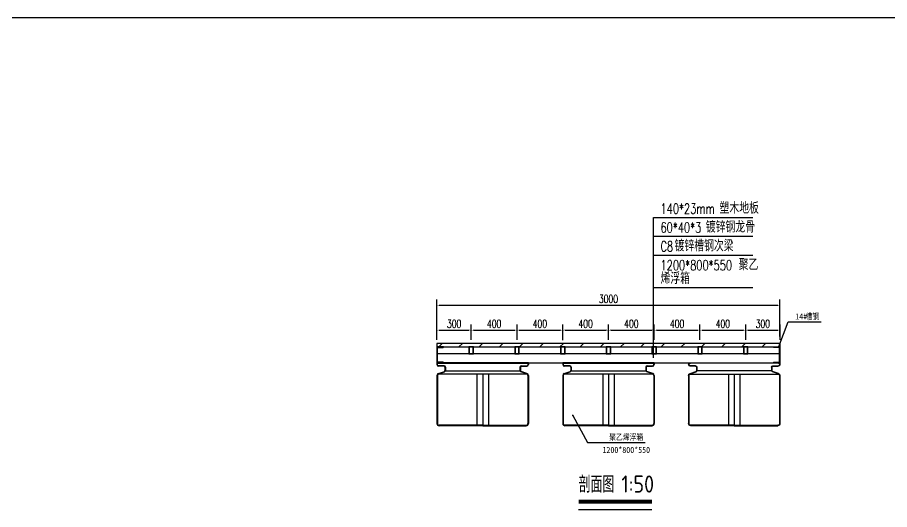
# Model space of a CAD drawing. Extents: x 1254079 to 1500931, y -102737 to 142253.
# Drawn here: x 1340856 to 1348483, y 28264 to 32566 of the extents above; entities that cross this region are included whole.
import ezdxf

# ---------------------------------------------------------------- set-up
doc = ezdxf.new("R2010")
doc.units = 0
doc.header["$LTSCALE"] = 1000
doc.header["$MEASUREMENT"] = 0
for name, color, linetype in [('14#槽钢', 3, 'Continuous'), ('DIM_LEAD', 3, 'Continuous'), ('DIM_SYMB', 3, 'Continuous'), ('PUB_DIM', 3, 'Continuous'), ('PUB_TEXT', 7, 'Continuous'), ('W-STEEL_FRAME钢架', 3, 'Continuous'), ('W-STEEL_KEEL钢龙骨', 5, 'Continuous'), ('W-WOOD_FLOOR木地板', 30, 'Continuous'), ('钢架', 90, 'Continuous')]:
    doc.layers.add(name, color=color, linetype=linetype)
doc.styles.add('-宋体', font='', dxfattribs={"width": 0.8})
doc.styles.add('_TCH_DIM', font='SIMPLEX', dxfattribs={"bigfont": 'GBCBIG'})
doc.styles.get("Standard").update_dxf_attribs({"font": 'gbenor.shx', "bigfont": 'gbcbig.shx'})
doc.styles.add('STANDARD_T3', font='simplex.shx', dxfattribs={"width": 0.7, "bigfont": 'gbcbig.shx'})
doc.styles.get('-宋体').set_extended_font_data('SimSun')
doc.dimstyles.new('W&&20', dxfattribs={"dimtxt": 70, "dimasz": 20, "dimexe": 50, "dimexo": 60, "dimgap": 20, "dimtad": 1, "dimdec": 0, "dimzin": 0, "dimdsep": 46, "dimtxsty": 'STANDARD_T3', "dimcen": 0.09, "dimclrd": 1, "dimclre": 1, "dimclrt": 7, "dimazin": 2, "dimtfac": 1, "dimtdec": 0, "dimtix": 1, "dimtmove": 2, "dimatfit": 3, "dimfxl": 0, "dimtolj": 1, "dimtzin": 0, "dimarcsym": 0})

# ---------------------------------------------------------------- blocks, each defined once
blk = doc.blocks.new('14a槽钢')
at = {"layer": '钢架'}
h = blk.add_hatch(dxfattribs=at)
h.set_pattern_fill('STEEL', color=4, scale=10)
h.set_pattern_definition([(50.389312, (-1352470.2, 1293523.579), (-9.2899201, 11.2253202), []), (50.389312, (-1352470.2, 1293531.516), (-9.2899201, 11.2253202), [])])
edge = h.paths.add_edge_path()
edge.add_ellipse((-1332250.2, 1115678.5), major_axis=(-3.26, 5.03), ratio=0.900468, start_angle=55.39314, end_angle=130.60686)
edge.add_line((-1332251.5, 1115673), (-1332207.7, 1115672.9))
edge.add_ellipse((-1332207.7, 1115666.9), major_axis=(0, 6), ratio=0.827586, start_angle=270, end_angle=360, ccw=False)
edge.add_line((-1332202.8, 1115666.9), (-1332202.8, 1115550.9))
edge.add_ellipse((-1332207.7, 1115550.9), major_axis=(0, 6), ratio=0.827586, start_angle=180, end_angle=270, ccw=False)
edge.add_line((-1332207.7, 1115544.9), (-1332250.8, 1115544.9))
edge.add_ellipse((-1332250.4, 1115539.5), major_axis=(3.82, 3.82), ratio=1, start_angle=49.24448, end_angle=141.53414)
edge.add_line((-1332255.8, 1115538.9), (-1332197.8, 1115538.9))
edge.add_line((-1332197.8, 1115538.9), (-1332197.8, 1115678.9))
edge.add_line((-1332197.8, 1115678.9), (-1332255.8, 1115678.9))
for p, q in [((-1332255.8, 1115678.9, 0), (-1332197.8, 1115678.9, 0)), ((-1332207.7, 1115672.9, 0), (-1332250.8, 1115672.9, 0)), ((-1332245.8, 1115678.9, 0), (-1332245.8, 1115678.9, 0)), ((-1332202.8, 1115550.9, 0), (-1332202.8, 1115666.9, 0)), ((-1332197.8, 1115678.9, 0), (-1332197.8, 1115538.9, 0)), ((-1332197.8, 1115538.9, 0), (-1332255.8, 1115538.9, 0)), ((-1332250.8, 1115544.9, 0), (-1332207.7, 1115544.9, 0)), ((-1332245.8, 1115538.9, 0), (-1332245.8, 1115538.9, 0))]:
    blk.add_line(p, q, dxfattribs=at)
for centre, start_param, end_param in [((-1332250.8, 1115678.9, 0), 1.570796, 3.141593), ((-1332207.7, 1115666.9, 0), 4.712389, 6.283185), ((-1332207.7, 1115666.9, 0), 4.712389, 6.283185), ((-1332250.8, 1115538.9, 0), 0, 1.570796), ((-1332207.7, 1115550.9, 0), 3.141593, 4.712389)]:
    blk.add_ellipse(centre, major_axis=(0, 6), ratio=0.827586, start_param=start_param, end_param=end_param, dxfattribs=at)
blk = doc.blocks.new('*D65')
at = {"color": 1, "lineweight": -2, "transparency": 16777216}
for p, q in [((1344524.7, 29776.5), (1344524.7, 30100.2)), ((1347524.5, 29776.5), (1347524.5, 30100.2)), ((1344544.7, 30050.2), (1347504.5, 30050.2))]:
    blk.add_line(p, q, dxfattribs=at)
at = {"color": 1, "transparency": 16777216}
for points in [[(1344544.7, 30053.5), (1344544.7, 30046.8), (1344524.7, 30050.2)], [(1347504.5, 30053.5), (1347504.5, 30046.8), (1347524.5, 30050.2)]]:
    blk.add_solid(points, dxfattribs=at)
at = {"layer": 'Defpoints', "color": 0, "transparency": 16777216}
for p in [(1347524.5, 30050.2), (1344524.7, 29716.5), (1347524.5, 29716.5)]:
    blk.add_point(p, dxfattribs=at)
at = {"color": 7, "transparency": 16777216, "insert": (1346024.6, 30105.2), "char_height": 70, "attachment_point": 5, "style": 'STANDARD_T3'}
blk.add_mtext('\\A1;3000', dxfattribs=at)
blk = doc.blocks.new('ganglonggu')
at = {"layer": 'W-STEEL_KEEL钢龙骨'}
for points in [[(-1338168.9, 1115605.3), (-1338128.9, 1115605.3), (-1338128.9, 1115665.3), (-1338168.9, 1115665.3)], [(-1338165.9, 1115608.3), (-1338131.9, 1115608.3), (-1338131.9, 1115662.3), (-1338165.9, 1115662.3)]]:
    blk.add_lwpolyline(points, close=True, dxfattribs=at)
blk = doc.blocks.new('*U14')
blk.add_blockref('ganglonggu', (1338148.9, -1115635.3))
blk = doc.blocks.new('*U15')
at = {"layer": 'W-STEEL_KEEL钢龙骨', "color": 0, "linetype": 'ByBlock', "lineweight": -2}
for p in [(0, 0), (400, 0), (800, 0), (1200, 0), (1600, 0), (2000, 0)]:
    blk.add_blockref('*U14', p, dxfattribs=at)
at = {"layer": 'W-STEEL_KEEL钢龙骨', "color": 0, "linetype": 'ByBlock', "lineweight": -2, "transparency": 16777216}
blk.add_blockref('*U14', (2400, 0), dxfattribs=at)
blk = doc.blocks.new('*D66')
at = {"layer": 'Defpoints', "color": 0, "transparency": 16777216}
for p in [(1344824.7, 29832.8), (1344524.7, 29686.5), (1344824.7, 29686.5)]:
    blk.add_point(p, dxfattribs=at)
at = {"layer": 'PUB_DIM', "color": 1, "lineweight": -2, "transparency": 16777216}
for p, q in [((1344524.7, 29746.5), (1344524.7, 29882.8)), ((1344544.7, 29832.8), (1344804.7, 29832.8)), ((1344824.7, 29746.5), (1344824.7, 29882.8))]:
    blk.add_line(p, q, dxfattribs=at)
at = {"layer": 'PUB_DIM', "color": 1, "transparency": 16777216}
for points in [[(1344544.7, 29836.1), (1344544.7, 29829.5), (1344524.7, 29832.8)], [(1344804.7, 29836.1), (1344804.7, 29829.5), (1344824.7, 29832.8)]]:
    blk.add_solid(points, dxfattribs=at)
at = {"layer": 'PUB_DIM', "color": 7, "transparency": 16777216, "insert": (1344674.7, 29887.8), "char_height": 70, "attachment_point": 5, "style": 'STANDARD_T3'}
blk.add_mtext('\\A1;300', dxfattribs=at)
blk = doc.blocks.new('*D67')
at = {"layer": 'Defpoints', "color": 0, "transparency": 16777216}
for p in [(1345224.7, 29832.8), (1344824.7, 29686.5), (1345224.7, 29686.5)]:
    blk.add_point(p, dxfattribs=at)
at = {"layer": 'PUB_DIM', "color": 1, "lineweight": -2, "transparency": 16777216}
for p, q in [((1344824.7, 29746.5), (1344824.7, 29882.8)), ((1344844.7, 29832.8), (1345204.7, 29832.8)), ((1345224.7, 29746.5), (1345224.7, 29882.8))]:
    blk.add_line(p, q, dxfattribs=at)
at = {"layer": 'PUB_DIM', "color": 1, "transparency": 16777216}
for points in [[(1344844.7, 29836.1), (1344844.7, 29829.5), (1344824.7, 29832.8)], [(1345204.7, 29836.1), (1345204.7, 29829.5), (1345224.7, 29832.8)]]:
    blk.add_solid(points, dxfattribs=at)
at = {"layer": 'PUB_DIM', "color": 7, "transparency": 16777216, "insert": (1345024.7, 29887.8), "char_height": 70, "attachment_point": 5, "style": 'STANDARD_T3'}
blk.add_mtext('\\A1;400', dxfattribs=at)
blk = doc.blocks.new('*D68')
at = {"layer": 'Defpoints', "color": 0, "transparency": 16777216}
for p in [(1345624.7, 29832.8), (1345224.7, 29686.5), (1345624.7, 29683.5)]:
    blk.add_point(p, dxfattribs=at)
at = {"layer": 'PUB_DIM', "color": 1, "lineweight": -2, "transparency": 16777216}
for p, q in [((1345224.7, 29746.5), (1345224.7, 29882.8)), ((1345244.7, 29832.8), (1345604.7, 29832.8)), ((1345624.7, 29743.5), (1345624.7, 29882.8))]:
    blk.add_line(p, q, dxfattribs=at)
at = {"layer": 'PUB_DIM', "color": 1, "transparency": 16777216}
for points in [[(1345244.7, 29836.1), (1345244.7, 29829.5), (1345224.7, 29832.8)], [(1345604.7, 29836.1), (1345604.7, 29829.5), (1345624.7, 29832.8)]]:
    blk.add_solid(points, dxfattribs=at)
at = {"layer": 'PUB_DIM', "color": 7, "transparency": 16777216, "insert": (1345424.7, 29887.8), "char_height": 70, "attachment_point": 5, "style": 'STANDARD_T3'}
blk.add_mtext('\\A1;400', dxfattribs=at)
blk = doc.blocks.new('*D69')
at = {"layer": 'Defpoints', "color": 0, "transparency": 16777216}
for p in [(1346024.7, 29832.8), (1345624.7, 29683.5), (1346024.7, 29686.5)]:
    blk.add_point(p, dxfattribs=at)
at = {"layer": 'PUB_DIM', "color": 1, "lineweight": -2, "transparency": 16777216}
for p, q in [((1345624.7, 29743.5), (1345624.7, 29882.8)), ((1345644.7, 29832.8), (1346004.7, 29832.8)), ((1346024.7, 29746.5), (1346024.7, 29882.8))]:
    blk.add_line(p, q, dxfattribs=at)
at = {"layer": 'PUB_DIM', "color": 1, "transparency": 16777216}
for points in [[(1345644.7, 29836.1), (1345644.7, 29829.5), (1345624.7, 29832.8)], [(1346004.7, 29836.1), (1346004.7, 29829.5), (1346024.7, 29832.8)]]:
    blk.add_solid(points, dxfattribs=at)
at = {"layer": 'PUB_DIM', "color": 7, "transparency": 16777216, "insert": (1345824.7, 29887.8), "char_height": 70, "attachment_point": 5, "style": 'STANDARD_T3'}
blk.add_mtext('\\A1;400', dxfattribs=at)
blk = doc.blocks.new('*D70')
at = {"layer": 'Defpoints', "color": 0, "transparency": 16777216}
for p in [(1346424.7, 29832.8), (1346024.7, 29686.5), (1346424.7, 29686.5)]:
    blk.add_point(p, dxfattribs=at)
at = {"layer": 'PUB_DIM', "color": 1, "lineweight": -2, "transparency": 16777216}
for p, q in [((1346024.7, 29746.5), (1346024.7, 29882.8)), ((1346044.7, 29832.8), (1346404.7, 29832.8)), ((1346424.7, 29746.5), (1346424.7, 29882.8))]:
    blk.add_line(p, q, dxfattribs=at)
at = {"layer": 'PUB_DIM', "color": 1, "transparency": 16777216}
for points in [[(1346044.7, 29836.1), (1346044.7, 29829.5), (1346024.7, 29832.8)], [(1346404.7, 29836.1), (1346404.7, 29829.5), (1346424.7, 29832.8)]]:
    blk.add_solid(points, dxfattribs=at)
at = {"layer": 'PUB_DIM', "color": 7, "transparency": 16777216, "insert": (1346224.7, 29887.8), "char_height": 70, "attachment_point": 5, "style": 'STANDARD_T3'}
blk.add_mtext('\\A1;400', dxfattribs=at)
blk = doc.blocks.new('*D71')
at = {"layer": 'Defpoints', "color": 0, "transparency": 16777216}
for p in [(1346824.7, 29832.8), (1346424.7, 29686.5), (1346824.7, 29686.5)]:
    blk.add_point(p, dxfattribs=at)
at = {"layer": 'PUB_DIM', "color": 1, "lineweight": -2, "transparency": 16777216}
for p, q in [((1346424.7, 29746.5), (1346424.7, 29882.8)), ((1346444.7, 29832.8), (1346804.7, 29832.8)), ((1346824.7, 29746.5), (1346824.7, 29882.8))]:
    blk.add_line(p, q, dxfattribs=at)
at = {"layer": 'PUB_DIM', "color": 1, "transparency": 16777216}
for points in [[(1346444.7, 29836.1), (1346444.7, 29829.5), (1346424.7, 29832.8)], [(1346804.7, 29836.1), (1346804.7, 29829.5), (1346824.7, 29832.8)]]:
    blk.add_solid(points, dxfattribs=at)
at = {"layer": 'PUB_DIM', "color": 7, "transparency": 16777216, "insert": (1346624.7, 29887.8), "char_height": 70, "attachment_point": 5, "style": 'STANDARD_T3'}
blk.add_mtext('\\A1;400', dxfattribs=at)
blk = doc.blocks.new('*D72')
at = {"layer": 'Defpoints', "color": 0, "transparency": 16777216}
for p in [(1347224.7, 29832.8), (1346824.7, 29686.5), (1347224.7, 29686.5)]:
    blk.add_point(p, dxfattribs=at)
at = {"layer": 'PUB_DIM', "color": 1, "lineweight": -2, "transparency": 16777216}
for p, q in [((1346824.7, 29746.5), (1346824.7, 29882.8)), ((1346844.7, 29832.8), (1347204.7, 29832.8)), ((1347224.7, 29746.5), (1347224.7, 29882.8))]:
    blk.add_line(p, q, dxfattribs=at)
at = {"layer": 'PUB_DIM', "color": 1, "transparency": 16777216}
for points in [[(1346844.7, 29836.1), (1346844.7, 29829.5), (1346824.7, 29832.8)], [(1347204.7, 29836.1), (1347204.7, 29829.5), (1347224.7, 29832.8)]]:
    blk.add_solid(points, dxfattribs=at)
at = {"layer": 'PUB_DIM', "color": 7, "transparency": 16777216, "insert": (1347024.7, 29887.8), "char_height": 70, "attachment_point": 5, "style": 'STANDARD_T3'}
blk.add_mtext('\\A1;400', dxfattribs=at)
blk = doc.blocks.new('*D73')
at = {"layer": 'Defpoints', "color": 0, "transparency": 16777216}
for p in [(1347524.7, 29832.8), (1347224.7, 29686.5), (1347524.7, 29686.5)]:
    blk.add_point(p, dxfattribs=at)
at = {"layer": 'PUB_DIM', "color": 1, "lineweight": -2, "transparency": 16777216}
for p, q in [((1347224.7, 29746.5), (1347224.7, 29882.8)), ((1347244.7, 29832.8), (1347504.7, 29832.8)), ((1347524.7, 29746.5), (1347524.7, 29882.8))]:
    blk.add_line(p, q, dxfattribs=at)
at = {"layer": 'PUB_DIM', "color": 1, "transparency": 16777216}
for points in [[(1347244.7, 29836.1), (1347244.7, 29829.5), (1347224.7, 29832.8)], [(1347504.7, 29836.1), (1347504.7, 29829.5), (1347524.7, 29832.8)]]:
    blk.add_solid(points, dxfattribs=at)
at = {"layer": 'PUB_DIM', "color": 7, "transparency": 16777216, "insert": (1347374.7, 29887.8), "char_height": 70, "attachment_point": 5, "style": 'STANDARD_T3'}
blk.add_mtext('\\A1;300', dxfattribs=at)
blk = doc.blocks.new('$matou$00000066')
for p, q in [((400, 275), (-400, 275)), ((-400, 275), (-400, 260)), ((-386.4, 271), (386.4, 271)), ((-338, 249), (-386.4, 249)), ((-338, 245), (-385, 245)), ((-330, 237), (-330, 208.2)), ((-326, 237), (-326, 208.2)), ((326, 237), (326, 208.2)), ((330, 237), (330, 208.2)), ((338, 249), (386.4, 249)), ((338, 245), (385, 245)), ((400, 275), (400, 260)), ((-400, 163.9), (-400, -256)), ((-396, 164.7), (-396, -256)), ((390.7, 176.1), (-390.7, 176.1)), ((-386.6, 182.8), (-335.4, 200.6)), ((-385.9, 178.8), (-334.1, 196.9)), ((-326.3, 205.3), (326.3, 205.3)), ((-50, 176.1), (-50, -271)), ((0, 176.1), (0, -271)), ((0, 176.1), (0, -271)), ((50, 176.1), (50, -271)), ((385.9, 178.8), (334.1, 196.9)), ((386.6, 182.8), (335.4, 200.6)), ((396, 164.7), (396, -256)), ((400, 163.9), (400, -256)), ((0, -271), (-381, -271)), ((0, -275), (-381, -275)), ((0, -271), (381, -271)), ((0, -275), (381, -275))]:
    blk.add_line(p, q)
for centre, radius, start, end in [((-385, 260), 15, 180, 270), ((-386.4, 260), 11, 90, 270), ((-338, 237), 12, 0, 90), ((-338, 237), 8, 0, 90), ((338, 237), 12, 90, 180), ((338, 237), 8, 90, 180), ((385, 260), 15, 270, 0), ((386.4, 260), 11, 270, 90), ((-380, 163.9), 20, 109.17979, 180), ((-381, 164.7), 15, 109.17979, 180), ((-338, 208.2), 8, 289.17979, 0), ((-338, 208.2), 12, 289.17979, 0), ((338, 208.2), 12, 180, 250.82021), ((338, 208.2), 8, 180, 250.82021), ((381, 164.7), 15, 0, 70.82021), ((380, 163.9), 20, 0, 70.82021), ((-381, -256), 19, 180, 270), ((-381, -256), 15, 180, 270), ((381, -256), 19, 270, 0), ((381, -256), 15, 270, 0)]:
    blk.add_arc(centre, radius, start, end)

msp = doc.modelspace()

# ---------------------------------------------------------------- hatches: boundary and pattern name
at = {"layer": 'W-WOOD_FLOOR木地板'}
h = msp.add_hatch(dxfattribs=at)
h.set_pattern_fill('木板', color=256, scale=100)
h.set_pattern_definition([(0, (2890881.16, -1105144.35), (0, 125), []), (45, (2890881.16, -1105144.35), (-88.388348, 88.388348), [])])
h.paths.add_polyline_path([(1347524.7, 29716.5), (1344524.7, 29716.5), (1344524.7, 29686.5), (1347524.7, 29686.5)])

# ---------------------------------------------------------------- linework, layer by layer
at = {"layer": '14#槽钢'}
msp.add_lwpolyline([(1284443.8, 32566), (1371490.4, 32566)], dxfattribs=at)
at = {"layer": 'DIM_LEAD'}
for p, q in [((1347514.6, 29689.7), (1347595.2, 29904.7)), ((1347595.2, 29904.7), (1347885, 29904.7)), ((1345712.5, 29086.7), (1345840.5, 28849.8)), ((1345840.5, 28849.8), (1346345.9, 28849.8))]:
    msp.add_line(p, q, dxfattribs=at)
at = {"layer": 'DIM_LEAD', "const_width": 8}
for points in [[(1347513.2, 29685.9, 1), (1347516, 29693.4, 1)], [(1345710.6, 29090.2, 1), (1345714.4, 29083.2, 1)]]:
    msp.add_lwpolyline(points, format="xyb", close=True, dxfattribs=at)
at = {"layer": 'DIM_SYMB'}
for p, q in [((1346419.7, 30204.1), (1346419.7, 30818.4)), ((1346419.7, 30818.4), (1347286.7, 30818.4)), ((1346419.7, 30653.5), (1347286.7, 30653.5)), ((1346419.7, 30488.7), (1347286.7, 30488.7)), ((1346419.7, 29590.4), (1346419.7, 30204.1)), ((1346419.7, 30204.1), (1347286.7, 30204.1))]:
    msp.add_line(p, q, dxfattribs=at)
at = {"layer": 'DIM_SYMB', "const_width": 35}
msp.add_lwpolyline([(1345763.4, 28334), (1346405.1, 28334)], dxfattribs=at)
at = {"layer": 'DIM_SYMB'}
msp.add_lwpolyline([(1345763.4, 28264), (1346405.1, 28264)], dxfattribs=at)
at = {"layer": 'W-STEEL_FRAME钢架'}
msp.add_lwpolyline([(1344524.7, 29546.5), (1347524.7, 29546.5), (1347524.7, 29626.5), (1344524.7, 29626.5)], close=True, dxfattribs=at)
at = {"layer": 'W-WOOD_FLOOR木地板'}
msp.add_lwpolyline([(1344524.7, 29686.5), (1347524.7, 29686.5), (1347524.7, 29716.5), (1344524.7, 29716.5)], close=True, dxfattribs=at)

# ---------------------------------------------------------------- block references
for p in [(1344924.7, 29271.5), (1346024.7, 29271.5)]:
    msp.add_blockref('$matou$00000066', p)
at = {"yscale": -1, "rotation": 180}
msp.add_blockref('$matou$00000066', (1347124.5, 29271.5), dxfattribs=at)
at = {"layer": 'W-STEEL_FRAME钢架', "xscale": -1}
msp.add_blockref('14a槽钢', (12326.9, -1085992.4, 0), dxfattribs=at)
at = {"layer": 'W-STEEL_FRAME钢架'}
msp.add_blockref('14a槽钢', (2679722.4, -1085992.4, 0), dxfattribs=at)
at = {"layer": 'W-STEEL_KEEL钢龙骨'}
msp.add_blockref('*U15', (1344824.7, 29656.5), dxfattribs=at)

# ---------------------------------------------------------------- texts
at = {"layer": 'PUB_TEXT', "color": 7}
for s, height, style, width, p in [('140*23mm', 89.25, '_TCH_DIM', 0.705882, (1346479.5, 30849.9)), ('60*40*3', 89.25, '_TCH_DIM', 0.705882, (1346479.5, 30685)), ('C8', 89.25, '_TCH_DIM', 0.705882, (1346479.5, 30520.2)), ('1200*800*550', 89.25, '_TCH_DIM', 0.705882, (1346479.5, 30355.3)), ('14#', 53.16, '-宋体', 0.8, (1347658.4, 29925.7)), ('槽钢', 53.16, '-宋体', 0.8, (1347749.2, 29925.7)), ('聚乙烯浮箱', 53.16, '-宋体', 0.8, (1346030.8, 28870.8)), ('1200*800*550', 53.165, '-宋体', 0.8, (1345971.9, 28758.8))]:
    msp.add_text(s, height=height, dxfattribs=dict(at, style=style, width=width)).set_placement(p)
at = {"layer": 'PUB_TEXT', "color": 7, "style": '_TCH_DIM'}
for s, p in [('塑木地板', (1346995.5, 30849.9)), ('镀锌钢龙骨', (1346875.5, 30685)), ('镀锌槽钢次梁', (1346602.5, 30520.2)), ('聚乙', (1347163.5, 30355.3)), ('烯浮箱', (1346479.5, 30235.6))]:
    msp.add_text(s, height=101.28, dxfattribs=at).set_placement(p)
at = {"layer": 'PUB_TEXT', "color": 7}
for s, height, p in [('剖面图', 144.68, (1345763.4, 28412)), ('1:50', 150, (1346137.5, 28412))]:
    msp.add_text(s, height=height, dxfattribs=at).set_placement(p)

# ---------------------------------------------------------------- dimensions: what is measured, and where the dimension line sits
dim = msp.add_linear_dim(base=(1347524.5, 30050.2), p1=(1344524.7, 29716.5), p2=(1347524.5, 29716.5), dimstyle='W&&20')
dim.commit()
dim.dimension.update_dxf_attribs({"geometry": '*D65', "text_midpoint": (1346024.6, 30105.2)})
at = {"layer": 'PUB_DIM'}
for base, p1, p2, picture, middle in [((1344824.7, 29832.8), (1344524.7, 29686.5), (1344824.7, 29686.5), '*D66', (1344674.7, 29887.8)), ((1345224.7, 29832.8), (1344824.7, 29686.5), (1345224.7, 29686.5), '*D67', (1345024.7, 29887.8)), ((1345624.7, 29832.8), (1345224.7, 29686.5), (1345624.7, 29683.5), '*D68', (1345424.7, 29887.8)), ((1346024.7, 29832.8), (1345624.7, 29683.5), (1346024.7, 29686.5), '*D69', (1345824.7, 29887.8)), ((1346424.7, 29832.8), (1346024.7, 29686.5), (1346424.7, 29686.5), '*D70', (1346224.7, 29887.8)), ((1346824.7, 29832.8), (1346424.7, 29686.5), (1346824.7, 29686.5), '*D71', (1346624.7, 29887.8)), ((1347224.7, 29832.8), (1346824.7, 29686.5), (1347224.7, 29686.5), '*D72', (1347024.7, 29887.8)), ((1347524.7, 29832.8), (1347224.7, 29686.5), (1347524.7, 29686.5), '*D73', (1347374.7, 29887.8))]:
    dim = msp.add_linear_dim(base=base, p1=p1, p2=p2, dimstyle='W&&20', dxfattribs=at)
    dim.commit()
    dim.dimension.update_dxf_attribs({"geometry": picture, "text_midpoint": middle})

doc.saveas('drawing.dxf')
